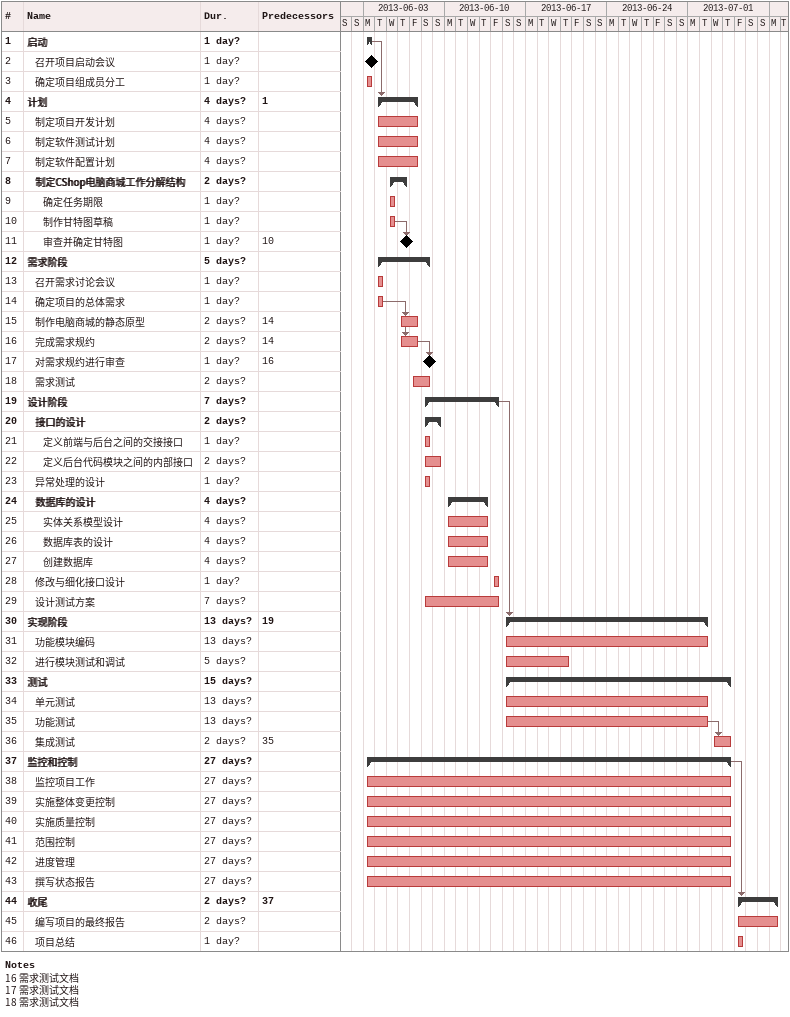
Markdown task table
| ID | Level | Task | Duration | Start | Finish | Predecessors |
|---|---|---|---|---|---|---|
| 1 | 1 | **启动** | 1d? | 2013-06-03 | 2013-06-03 |  |
| 2 | 2 | 召开项目启动会议 | 1d? | 2013-06-03 | 2013-06-03 |  |
| 3 | 2 | 确定项目组成员分工 | 1d? | 2013-06-03 | 2013-06-03 |  |
| 4 | 1 | **计划** | 4d? | 2013-06-04 | 2013-06-07 | 1 |
| 5 | 2 | 制定项目开发计划 | 4d? | 2013-06-04 | 2013-06-07 |  |
| 6 | 2 | 制定软件测试计划 | 4d? | 2013-06-04 | 2013-06-07 |  |
| 7 | 2 | 制定软件配置计划 | 4d? | 2013-06-04 | 2013-06-07 |  |
| 8 | 2 | **制定CShop电脑商城工作分解结构** | 2d? | 2013-06-05 | 2013-06-06 |  |
| 9 | 3 | 确定任务期限 | 1d? | 2013-06-05 | 2013-06-05 |  |
| 10 | 3 | 制作甘特图草稿 | 1d? | 2013-06-05 | 2013-06-05 |  |
| 11 | 3 | 审查并确定甘特图 | 1d? | 2013-06-06 | 2013-06-06 | 10 |
| 12 | 1 | **需求阶段** | 5d? | 2013-06-04 | 2013-06-08 |  |
| 13 | 2 | 召开需求讨论会议 | 1d? | 2013-06-04 | 2013-06-04 |  |
| 14 | 2 | 确定项目的总体需求 | 1d? | 2013-06-04 | 2013-06-04 |  |
| 15 | 2 | 制作电脑商城的静态原型 | 2d? | 2013-06-06 | 2013-06-07 | 14 |
| 16 | 2 | 完成需求规约 | 2d? | 2013-06-06 | 2013-06-07 | 14 |
| 17 | 2 | 对需求规约进行审查 | 1d? | 2013-06-08 | 2013-06-08 | 16 |
| 18 | 2 | 需求测试 | 2d? | 2013-06-07 | 2013-06-08 |  |
| 19 | 1 | **设计阶段** | 7d? | 2013-06-08 | 2013-06-14 |  |
| 20 | 2 | **接口的设计** | 2d? | 2013-06-08 | 2013-06-09 |  |
| 21 | 3 | 定义前端与后台之间的交接接口 | 1d? | 2013-06-08 | 2013-06-08 |  |
| 22 | 3 | 定义后台代码模块之间的内部接口 | 2d? | 2013-06-08 | 2013-06-09 |  |
| 23 | 2 | 异常处理的设计 | 1d? | 2013-06-08 | 2013-06-08 |  |
| 24 | 2 | **数据库的设计** | 4d? | 2013-06-10 | 2013-06-13 |  |
| 25 | 3 | 实体关系模型设计 | 4d? | 2013-06-10 | 2013-06-13 |  |
| 26 | 3 | 数据库表的设计 | 4d? | 2013-06-10 | 2013-06-13 |  |
| 27 | 3 | 创建数据库 | 4d? | 2013-06-10 | 2013-06-13 |  |
| 28 | 2 | 修改与细化接口设计 | 1d? | 2013-06-14 | 2013-06-14 |  |
| 29 | 2 | 设计测试方案 | 7d? | 2013-06-08 | 2013-06-14 |  |
| 30 | 1 | **实现阶段** | 13d? | 2013-06-15 | 2013-07-02 | 19 |
| 31 | 2 | 功能模块编码 | 13d? | 2013-06-15 | 2013-07-02 |  |
| 32 | 2 | 进行模块测试和调试 | 5d? | 2013-06-15 | 2013-06-20 |  |
| 33 | 1 | **测试** | 15d? | 2013-06-15 | 2013-07-04 |  |
| 34 | 2 | 单元测试 | 13d? | 2013-06-15 | 2013-07-02 |  |
| 35 | 2 | 功能测试 | 13d? | 2013-06-15 | 2013-07-02 |  |
| 36 | 2 | 集成测试 | 2d? | 2013-07-03 | 2013-07-04 | 35 |
| 37 | 1 | **监控和控制** | 27d? | 2013-06-03 | 2013-07-04 |  |
| 38 | 2 | 监控项目工作 | 27d? | 2013-06-03 | 2013-07-04 |  |
| 39 | 2 | 实施整体变更控制 | 27d? | 2013-06-03 | 2013-07-04 |  |
| 40 | 2 | 实施质量控制 | 27d? | 2013-06-03 | 2013-07-04 |  |
| 41 | 2 | 范围控制 | 27d? | 2013-06-03 | 2013-07-04 |  |
| 42 | 2 | 进度管理 | 27d? | 2013-06-03 | 2013-07-04 |  |
| 43 | 2 | 撰写状态报告 | 27d? | 2013-06-03 | 2013-07-04 |  |
| 44 | 1 | **收尾** | 2d? | 2013-07-05 | 2013-07-08 | 37 |
| 45 | 2 | 编写项目的最终报告 | 2d? | 2013-07-05 | 2013-07-08 |  |
| 46 | 2 | 项目总结 | 1d? | 2013-07-05 | 2013-07-05 |  |

Notes
- 16: 需求测试文档
- 17: 需求测试文档
- 18: 需求测试文档
